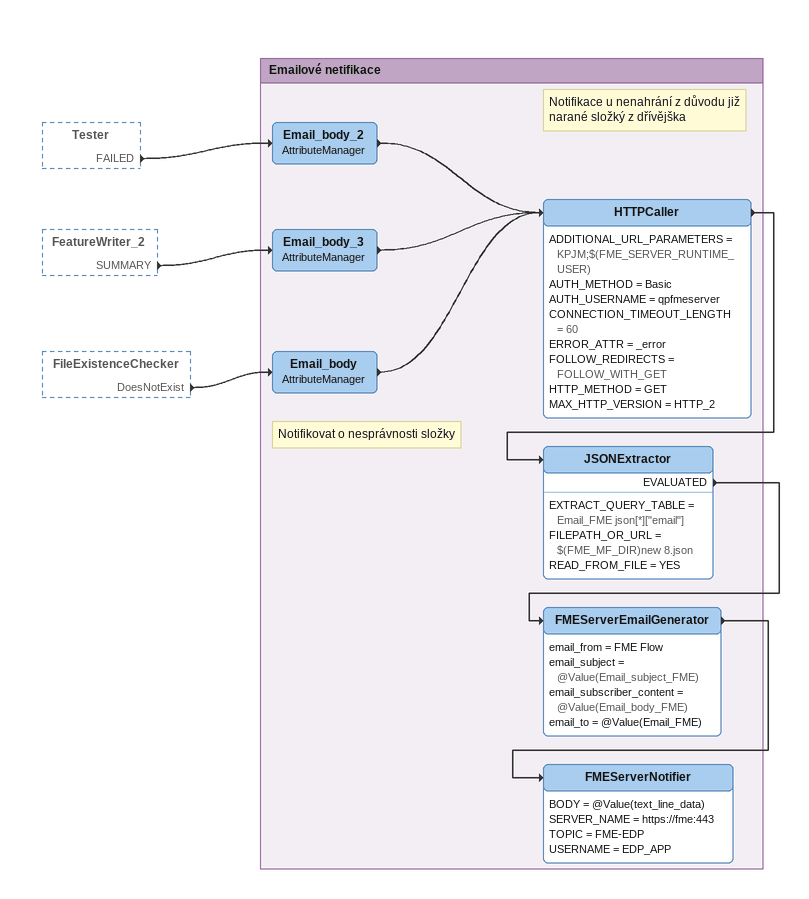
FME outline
Tester [outside]
    FAILED -> Email_body_2
FeatureWriter_2 [outside]
    SUMMARY -> Email_body_3
FileExistenceChecker [outside]
    DoesNotExist -> Email_body

Bookmark: Emailové netifikace
Note: Notifikovat o nesprávnosti složky
Email_body: AttributeManager
    -> HTTPCaller
Note: Notifikace u nenahrání z důvodu již narané složký z dřívějška
Email_body_2: AttributeManager
    -> HTTPCaller
Email_body_3: AttributeManager
    -> HTTPCaller
HTTPCaller
    ADDITIONAL_URL_PARAMETERS = KPJM;$(FME_SERVER_RUNTIME_USER)
    AUTH_METHOD = Basic
    AUTH_USERNAME = qpfmeserver
    CONNECTION_TIMEOUT_LENGTH = 60
    ERROR_ATTR = _error
    FOLLOW_REDIRECTS = FOLLOW_WITH_GET
    HTTP_METHOD = GET
    MAX_HTTP_VERSION = HTTP_2
    -> JSONExtractor
JSONExtractor
    EXTRACT_QUERY_TABLE = Email_FME json[*]["email"]
    FILEPATH_OR_URL = $(FME_MF_DIR)new 8.json
    READ_FROM_FILE = YES
    EVALUATED -> FMEServerEmailGenerator
FMEServerEmailGenerator
    email_from = FME Flow
    email_subject = @Value(Email_subject_FME)
    email_subscriber_content = @Value(Email_body_FME)
    email_to = @Value(Email_FME)
    -> FMEServerNotifier
FMEServerNotifier
    BODY = @Value(text_line_data)
    SERVER_NAME = https://fme:443
    TOPIC = FME-EDP
    USERNAME = EDP_APP
